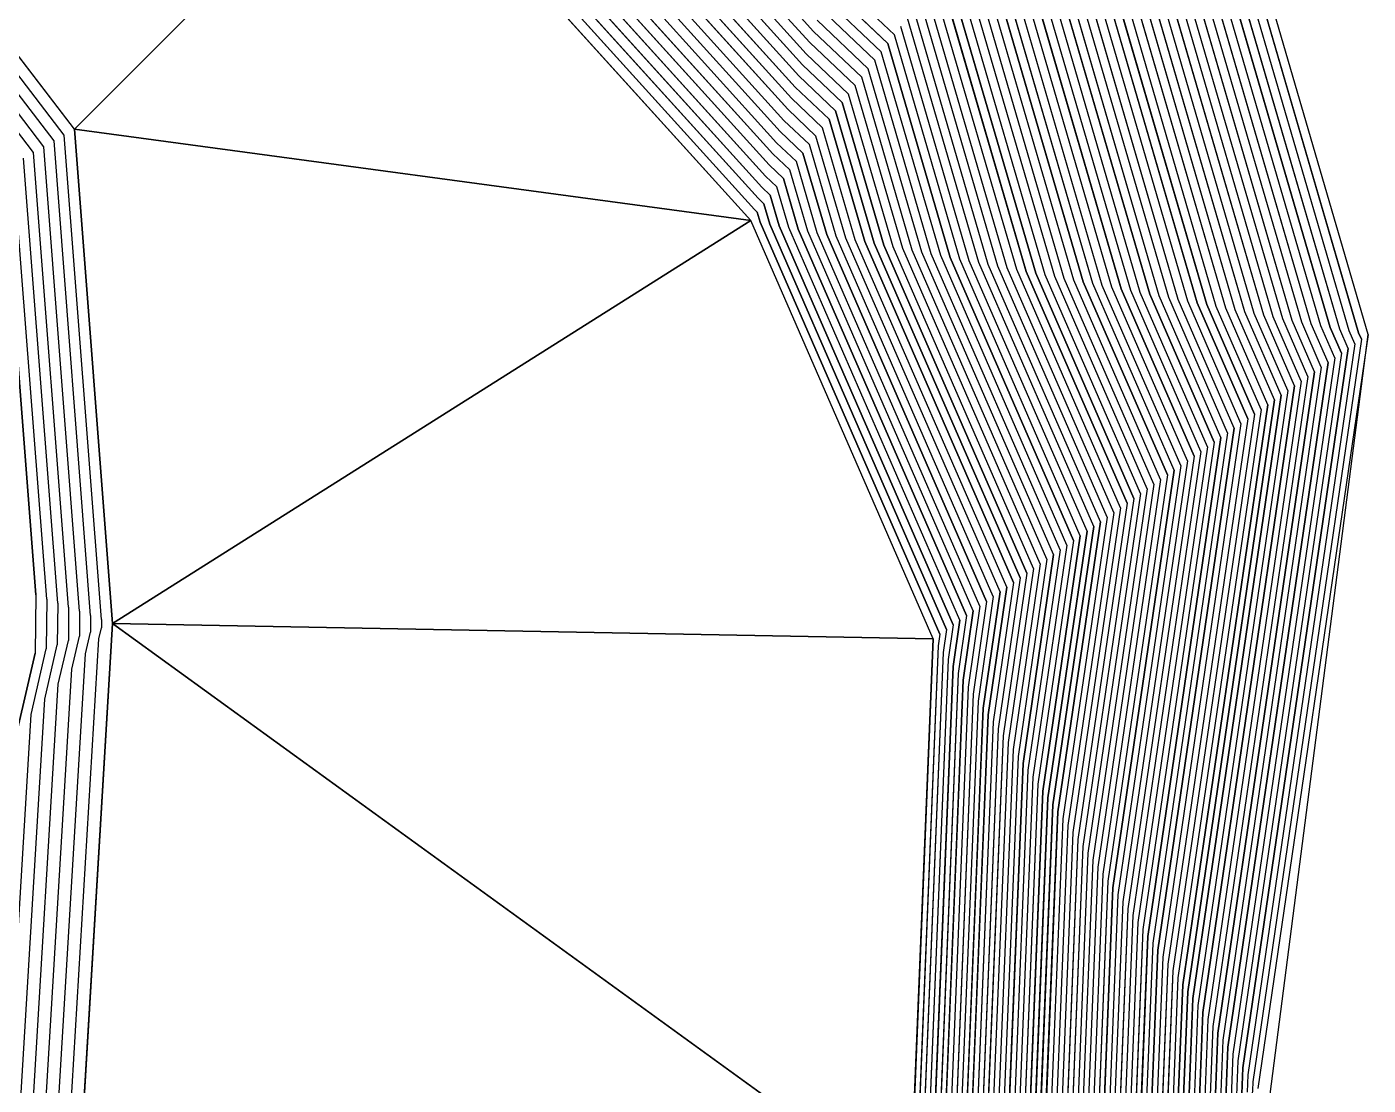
# Model space of a CAD drawing. Extents: x 7084 to 11035, y 13750 to 16729.
# Drawn here: x 10154 to 11035, y 15033 to 15729 of the extents above; entities that cross this region are included whole.
import ezdxf

# ---------------------------------------------------------------- set-up
doc = ezdxf.new("R2010")
doc.units = 0
doc.layers.add('Level 1', color=7, linetype='Continuous')

msp = doc.modelspace()

# ---------------------------------------------------------------- linework, layer by layer
at = {"layer": 'Level 1'}
for p, q in [((10184.94, 15661.53), (9890.33, 16046.32)), ((10178.24, 15657.72), (9889.53, 16034.81)), ((10171.54, 15653.91), (9888.72, 16023.31)), ((10164.84, 15650.1), (9887.91, 16011.8)), ((10158.14, 15646.28), (9887.11, 16000.29)), ((11028.86, 15527.85), (10903.94, 15956.31)), ((11035.11, 15526.7), (10908.23, 15961.86)), ((11022.62, 15529), (10899.65, 15950.77)), ((11010.14, 15531.31), (10891.07, 15939.68)), ((11016.38, 15530.16), (10895.36, 15945.23)), ((10997.65, 15533.61), (10882.49, 15928.6)), ((11003.89, 15532.46), (10886.78, 15934.14)), ((10670.68, 15725.82), (10493.68, 15921.41)), ((10991.41, 15534.76), (10878.2, 15923.05)), ((10663.38, 15703.89), (10475.33, 15911.7)), ((10665.81, 15711.2), (10481.45, 15914.94)), ((10668.25, 15718.51), (10487.57, 15918.17)), ((10978.92, 15537.07), (10869.62, 15911.97)), ((10985.17, 15535.91), (10873.91, 15917.51)), ((10656.09, 15681.96), (10456.97, 15902)), ((10658.52, 15689.27), (10463.09, 15905.23)), ((10660.95, 15696.58), (10469.21, 15908.47)), ((10972.68, 15538.22), (10865.33, 15906.43)), ((10651.22, 15667.35), (10444.73, 15895.53)), ((10653.66, 15674.65), (10450.85, 15898.76)), ((10960.2, 15540.52), (10856.75, 15895.34)), ((10966.44, 15539.37), (10861.04, 15900.88)), ((10643.93, 15645.42), (10426.37, 15885.82)), ((10646.36, 15652.73), (10432.49, 15889.06)), ((10648.79, 15660.04), (10438.61, 15892.29)), ((10947.71, 15542.82), (10848.16, 15884.25)), ((10953.95, 15541.67), (10852.45, 15889.8)), ((10636.63, 15623.49), (10408.02, 15876.12)), ((10639.06, 15630.8), (10414.14, 15879.35)), ((10641.5, 15638.11), (10420.26, 15882.59)), ((10941.47, 15543.98), (10843.87, 15878.71)), ((10389.66, 15866.41), (10184.94, 15661.53)), ((10629.34, 15601.56), (10389.66, 15866.41)), ((10631.77, 15608.87), (10395.78, 15869.65)), ((10634.2, 15616.18), (10401.9, 15872.88)), ((10928.98, 15546.28), (10835.29, 15867.62)), ((10935.23, 15545.13), (10839.58, 15873.17)), ((10922.74, 15547.43), (10831, 15862.08)), ((10910.26, 15549.73), (10822.42, 15851)), ((10916.5, 15548.58), (10826.71, 15856.54)), ((10897.77, 15552.04), (10813.84, 15839.91)), ((10904.01, 15550.89), (10818.13, 15845.45)), ((10891.53, 15553.19), (10809.55, 15834.37)), ((10879.04, 15555.49), (10800.97, 15823.28)), ((10885.28, 15554.34), (10805.26, 15828.82)), ((10872.8, 15556.64), (10796.68, 15817.74)), ((10860.31, 15558.95), (10788.09, 15806.65)), ((10866.56, 15557.8), (10792.38, 15812.19)), ((10854.07, 15560.1), (10783.8, 15801.11)), ((10841.59, 15562.4), (10775.22, 15790.02)), ((10847.83, 15561.25), (10779.51, 15795.56)), ((10829.1, 15564.71), (10766.64, 15778.94)), ((10835.34, 15563.55), (10770.93, 15784.48)), ((10822.86, 15565.86), (10762.35, 15773.39)), ((10682.84, 15762.37), (10723.73, 15723.51)), ((10810.37, 15568.16), (10753.77, 15762.31)), ((10816.62, 15567.01), (10758.06, 15767.85)), ((10680.4, 15755.06), (10719.44, 15717.96)), ((10804.13, 15569.31), (10749.48, 15756.76)), ((10677.97, 15747.75), (10715.15, 15712.42)), ((10791.65, 15571.62), (10740.9, 15745.68)), ((10797.89, 15570.46), (10745.19, 15751.22)), ((10675.54, 15740.44), (10710.86, 15706.88)), ((10779.16, 15573.92), (10732.31, 15734.59)), ((10785.4, 15572.77), (10736.61, 15740.13)), ((10670.68, 15725.82), (10702.28, 15695.79)), ((10673.11, 15733.13), (10706.57, 15701.33)), ((10772.92, 15575.07), (10728.02, 15729.05)), ((10668.25, 15718.51), (10697.99, 15690.25)), ((10760.43, 15577.37), (10719.44, 15717.96)), ((10766.68, 15576.22), (10723.73, 15723.51)), ((10665.81, 15711.2), (10693.7, 15684.7)), ((10754.19, 15578.52), (10715.15, 15712.42)), ((10663.38, 15703.89), (10689.41, 15679.16)), ((10741.7, 15580.83), (10706.57, 15701.33)), ((10747.95, 15579.68), (10710.86, 15706.88)), ((10660.95, 15696.58), (10685.12, 15673.62)), ((10729.22, 15583.13), (10697.99, 15690.25)), ((10735.46, 15581.98), (10702.28, 15695.79)), ((10656.09, 15681.96), (10676.54, 15662.53)), ((10658.52, 15689.27), (10680.83, 15668.07)), ((10722.98, 15584.28), (10693.7, 15684.7)), ((10653.66, 15674.65), (10672.24, 15656.99)), ((10710.49, 15586.59), (10685.12, 15673.62)), ((10716.73, 15585.43), (10689.41, 15679.16)), ((10651.22, 15667.35), (10667.95, 15651.45)), ((10704.25, 15587.74), (10680.83, 15668.07)), ((10202.7, 15339.39), (10178.24, 15657.72)), ((10209.9, 15336.7), (10184.94, 15661.53)), ((10184.94, 15661.53), (10629.34, 15601.56)), ((10629.34, 15601.56), (10184.94, 15661.53)), ((10648.79, 15660.04), (10663.66, 15645.9)), ((10691.76, 15590.04), (10672.24, 15656.99)), ((10698.01, 15588.89), (10676.54, 15662.53)), ((10181.11, 15347.45), (10158.14, 15646.28)), ((10188.31, 15344.76), (10164.84, 15650.1)), ((10195.51, 15342.07), (10171.54, 15653.91)), ((10646.36, 15652.73), (10659.37, 15640.36)), ((10679.28, 15592.34), (10663.66, 15645.9)), ((10685.52, 15591.19), (10667.95, 15651.45)), ((10166.72, 15352.82), (10144.75, 15638.66)), ((10173.92, 15350.13), (10151.45, 15642.47)), ((10641.5, 15638.11), (10650.79, 15629.27)), ((10643.93, 15645.42), (10655.08, 15634.82)), ((10673.04, 15593.5), (10659.37, 15640.36)), ((10159.52, 15355.51), (10138.05, 15634.85)), ((10639.06, 15630.8), (10646.5, 15623.73)), ((10660.55, 15595.8), (10650.79, 15629.27)), ((10666.79, 15594.65), (10655.08, 15634.82)), ((10636.63, 15623.49), (10642.21, 15618.19)), ((10654.31, 15596.95), (10646.5, 15623.73)), ((10634.2, 15616.18), (10637.92, 15612.64)), ((10641.82, 15599.25), (10637.92, 15612.64)), ((10648.07, 15598.1), (10642.21, 15618.19)), ((10631.77, 15608.87), (10633.63, 15607.1)), ((10635.58, 15600.41), (10633.63, 15607.1)), ((10629.34, 15601.56), (10209.9, 15336.7)), ((10209.9, 15336.7), (10629.34, 15601.56)), ((10749.18, 15326.71), (10629.34, 15601.56)), ((10753.58, 15329.78), (10635.58, 15600.41)), ((10757.97, 15332.86), (10641.82, 15599.25)), ((10762.37, 15335.94), (10648.07, 15598.1)), ((10766.77, 15339.01), (10654.31, 15596.95)), ((10771.17, 15342.09), (10660.55, 15595.8)), ((10775.57, 15345.17), (10666.79, 15594.65)), ((10779.97, 15348.24), (10673.04, 15593.5)), ((10784.37, 15351.32), (10679.28, 15592.34)), ((10788.77, 15354.4), (10685.52, 15591.19)), ((10793.17, 15357.47), (10691.76, 15590.04)), ((10797.57, 15360.55), (10698.01, 15588.89)), ((10801.96, 15363.63), (10704.25, 15587.74)), ((10806.36, 15366.71), (10710.49, 15586.59)), ((10810.76, 15369.78), (10716.73, 15585.43)), ((10815.16, 15372.86), (10722.98, 15584.28)), ((10819.56, 15375.94), (10729.22, 15583.13)), ((10823.96, 15379.01), (10735.46, 15581.98)), ((10828.36, 15382.09), (10741.7, 15580.83)), ((10832.76, 15385.17), (10747.95, 15579.68)), ((10837.16, 15388.24), (10754.19, 15578.52)), ((10841.55, 15391.32), (10760.43, 15577.37)), ((10845.95, 15394.4), (10766.68, 15576.22)), ((10850.35, 15397.47), (10772.92, 15575.07)), ((10854.75, 15400.55), (10779.16, 15573.92)), ((10859.15, 15403.63), (10785.4, 15572.77)), ((10863.55, 15406.7), (10791.65, 15571.62)), ((10867.95, 15409.78), (10797.89, 15570.46)), ((10872.35, 15412.86), (10804.13, 15569.31)), ((10876.75, 15415.93), (10810.37, 15568.16)), ((10881.14, 15419.01), (10816.62, 15567.01)), ((10885.54, 15422.09), (10822.86, 15565.86)), ((10889.94, 15425.17), (10829.1, 15564.71)), ((10894.34, 15428.24), (10835.34, 15563.55)), ((10898.74, 15431.32), (10841.59, 15562.4)), ((10903.14, 15434.4), (10847.83, 15561.25)), ((10907.54, 15437.47), (10854.07, 15560.1)), ((10911.94, 15440.55), (10860.31, 15558.95)), ((10916.34, 15443.63), (10866.56, 15557.8)), ((10920.74, 15446.7), (10872.8, 15556.64)), ((10925.13, 15449.78), (10879.04, 15555.49)), ((10929.53, 15452.86), (10885.28, 15554.34)), ((10933.93, 15455.93), (10891.53, 15553.19)), ((10938.33, 15459.01), (10897.77, 15552.04)), ((10942.73, 15462.09), (10904.01, 15550.89)), ((10947.13, 15465.16), (10910.26, 15549.73)), ((10951.53, 15468.24), (10916.5, 15548.58)), ((10955.93, 15471.32), (10922.74, 15547.43)), ((10960.33, 15474.39), (10928.98, 15546.28)), ((10964.72, 15477.47), (10935.23, 15545.13)), ((10969.12, 15480.55), (10941.47, 15543.98)), ((10973.52, 15483.63), (10947.71, 15542.82)), ((10977.92, 15486.7), (10953.95, 15541.67)), ((10982.32, 15489.78), (10960.2, 15540.52)), ((10986.72, 15492.86), (10966.44, 15539.37)), ((10991.12, 15495.93), (10972.68, 15538.22)), ((10995.52, 15499.01), (10978.92, 15537.07)), ((10999.92, 15502.09), (10985.17, 15535.91)), ((11004.31, 15505.16), (10991.41, 15534.76)), ((11008.71, 15508.24), (10997.65, 15533.61)), ((11013.11, 15511.32), (11003.89, 15532.46)), ((11017.51, 15514.39), (11010.14, 15531.31)), ((10847.82, 14076.18), (11035.11, 15526.7)), ((11030.71, 15523.62), (10959.32, 15035.65)), ((11035.11, 15526.7), (10962.61, 15031.11)), ((11021.91, 15517.47), (11016.38, 15530.16)), ((11026.31, 15520.55), (11022.62, 15529)), ((11030.71, 15523.62), (11028.86, 15527.85)), ((11017.51, 15514.39), (10949.47, 15049.3)), ((11021.91, 15517.47), (10952.76, 15044.75)), ((11026.31, 15520.55), (10956.04, 15040.2)), ((11004.31, 15505.16), (10939.62, 15062.94)), ((11008.71, 15508.24), (10942.91, 15058.39)), ((11013.11, 15511.32), (10946.19, 15053.85)), ((10995.52, 15499.01), (10933.06, 15072.04)), ((10999.92, 15502.09), (10936.34, 15067.49)), ((10982.32, 15489.78), (10923.21, 15085.68)), ((10986.72, 15492.86), (10926.49, 15081.13)), ((10991.12, 15495.93), (10929.77, 15076.58)), ((10969.12, 15480.55), (10913.35, 15099.32)), ((10973.52, 15483.63), (10916.64, 15094.77)), ((10977.92, 15486.7), (10919.92, 15090.23)), ((10955.93, 15471.32), (10903.5, 15112.97)), ((10960.33, 15474.39), (10906.79, 15108.42)), ((10964.72, 15477.47), (10910.07, 15103.87)), ((10942.73, 15462.09), (10893.65, 15126.61)), ((10947.13, 15465.16), (10896.94, 15122.06)), ((10951.53, 15468.24), (10900.22, 15117.51)), ((10929.53, 15452.86), (10883.8, 15140.25)), ((10933.93, 15455.93), (10887.09, 15135.7)), ((10938.33, 15459.01), (10890.37, 15131.16)), ((10916.34, 15443.63), (10873.95, 15153.89)), ((10920.74, 15446.7), (10877.24, 15149.35)), ((10925.13, 15449.78), (10880.52, 15144.8)), ((10903.14, 15434.4), (10864.1, 15167.54)), ((10907.54, 15437.47), (10867.38, 15162.99)), ((10911.94, 15440.55), (10870.67, 15158.44)), ((10894.34, 15428.24), (10857.53, 15176.63)), ((10898.74, 15431.32), (10860.82, 15172.09)), ((10881.14, 15419.01), (10847.68, 15190.28)), ((10885.54, 15422.09), (10850.97, 15185.73)), ((10889.94, 15425.17), (10854.25, 15181.18)), ((10867.95, 15409.78), (10837.83, 15203.92)), ((10872.35, 15412.86), (10841.12, 15199.37)), ((10876.75, 15415.93), (10844.4, 15194.82)), ((10854.75, 15400.55), (10827.98, 15217.56)), ((10859.15, 15403.63), (10831.27, 15213.01)), ((10863.55, 15406.7), (10834.55, 15208.47)), ((10841.55, 15391.32), (10818.13, 15231.21)), ((10845.95, 15394.4), (10821.42, 15226.66)), ((10850.35, 15397.47), (10824.7, 15222.11)), ((10828.36, 15382.09), (10808.28, 15244.85)), ((10832.76, 15385.17), (10811.56, 15240.3)), ((10837.16, 15388.24), (10814.85, 15235.75)), ((10815.16, 15372.86), (10798.43, 15258.49)), ((10819.56, 15375.94), (10801.71, 15253.94)), ((10823.96, 15379.01), (10805, 15249.4)), ((10806.36, 15366.71), (10791.86, 15267.59)), ((10810.76, 15369.78), (10795.15, 15263.04)), ((10159.52, 15355.51), (10159.2, 15317.23)), ((10793.17, 15357.47), (10782.01, 15281.23)), ((10797.57, 15360.55), (10785.3, 15276.68)), ((10801.96, 15363.63), (10788.58, 15272.13)), ((10166.72, 15352.82), (10166.44, 15320.01)), ((10173.92, 15350.13), (10173.69, 15322.79)), ((10181.11, 15347.45), (10180.93, 15325.57)), ((10779.97, 15348.24), (10772.16, 15294.87)), ((10784.37, 15351.32), (10775.45, 15290.33)), ((10788.77, 15354.4), (10778.73, 15285.78)), ((10188.31, 15344.76), (10188.17, 15328.36)), ((10195.51, 15342.07), (10195.42, 15331.14)), ((10202.7, 15339.39), (10202.66, 15333.92)), ((10766.77, 15339.01), (10762.31, 15308.52)), ((10771.17, 15342.09), (10765.59, 15303.97)), ((10775.57, 15345.17), (10768.88, 15299.42)), ((10154.98, 14417.2), (10209.9, 15336.7)), ((10209.9, 15336.7), (10154.98, 14417.2)), ((10192.11, 15316.8), (10195.42, 15331.14)), ((10201, 15326.75), (10202.66, 15333.92)), ((10734.2, 14956.91), (10209.9, 15336.7)), ((10209.9, 15336.7), (10749.18, 15326.71)), ((10753.58, 15329.78), (10752.46, 15322.16)), ((10757.97, 15332.86), (10755.74, 15317.61)), ((10762.37, 15335.94), (10759.03, 15313.06)), ((10147.18, 14425.64), (10201, 15326.75)), ((10156.52, 15277), (10166.44, 15320.01)), ((10165.41, 15286.95), (10173.69, 15322.79)), ((10174.31, 15296.9), (10180.93, 15325.57)), ((10183.21, 15306.85), (10188.17, 15328.36)), ((10749.18, 15326.71), (10734.2, 14956.91)), ((10752.46, 15322.16), (10737.71, 14958.05)), ((10139.38, 14434.08), (10192.11, 15316.8)), ((10147.62, 15267.05), (10159.2, 15317.23)), ((10755.74, 15317.61), (10741.22, 14959.19)), ((10759.03, 15313.06), (10744.74, 14960.33)), ((10131.58, 14442.52), (10183.21, 15306.85)), ((10762.31, 15308.52), (10748.25, 14961.47)), ((10765.59, 15303.97), (10751.77, 14962.61)), ((10123.78, 14450.96), (10174.31, 15296.9)), ((10768.88, 15299.42), (10755.28, 14963.76)), ((10772.16, 15294.87), (10758.8, 14964.9)), ((10115.98, 14459.4), (10165.41, 15286.95)), ((10775.45, 15290.33), (10762.31, 14966.04)), ((10778.73, 15285.78), (10765.82, 14967.18)), ((10108.18, 14467.84), (10156.52, 15277)), ((10782.01, 15281.23), (10769.34, 14968.32)), ((10785.3, 15276.68), (10772.85, 14969.46)), ((10788.58, 15272.13), (10776.37, 14970.61)), ((10791.86, 15267.59), (10779.88, 14971.75)), ((10795.15, 15263.04), (10783.39, 14972.89)), ((10798.43, 15258.49), (10786.91, 14974.03)), ((10801.71, 15253.94), (10790.42, 14975.17)), ((10805, 15249.4), (10793.94, 14976.31)), ((10808.28, 15244.85), (10797.45, 14977.45)), ((10811.56, 15240.3), (10800.96, 14978.6)), ((10814.85, 15235.75), (10804.48, 14979.74)), ((10818.13, 15231.21), (10807.99, 14980.88)), ((10821.42, 15226.66), (10811.51, 14982.02)), ((10824.7, 15222.11), (10815.02, 14983.16)), ((10827.98, 15217.56), (10818.53, 14984.3)), ((10831.27, 15213.01), (10822.05, 14985.45)), ((10834.55, 15208.47), (10825.56, 14986.59)), ((10837.83, 15203.92), (10829.08, 14987.73)), ((10841.12, 15199.37), (10832.59, 14988.87)), ((10844.4, 15194.82), (10836.1, 14990.01)), ((10847.68, 15190.28), (10839.62, 14991.15)), ((10850.97, 15185.73), (10843.13, 14992.29)), ((10854.25, 15181.18), (10846.65, 14993.44)), ((10857.53, 15176.63), (10850.16, 14994.58)), ((10860.82, 15172.09), (10853.67, 14995.72)), ((10864.1, 15167.54), (10857.19, 14996.86)), ((10867.38, 15162.99), (10860.7, 14998)), ((10870.67, 15158.44), (10864.22, 14999.14)), ((10873.95, 15153.89), (10867.73, 15000.29)), ((10877.24, 15149.35), (10871.24, 15001.43)), ((10880.52, 15144.8), (10874.76, 15002.57)), ((10883.8, 15140.25), (10878.27, 15003.71)), ((10887.09, 15135.7), (10881.79, 15004.85)), ((10890.37, 15131.16), (10885.3, 15005.99)), ((10893.65, 15126.61), (10888.81, 15007.13)), ((10896.94, 15122.06), (10892.33, 15008.28)), ((10900.22, 15117.51), (10895.84, 15009.42)), ((10903.5, 15112.97), (10899.36, 15010.56)), ((10906.79, 15108.42), (10902.87, 15011.7)), ((10910.07, 15103.87), (10906.38, 15012.84)), ((10913.35, 15099.32), (10909.9, 15013.98)), ((10916.64, 15094.77), (10913.41, 15015.13)), ((10919.92, 15090.23), (10916.93, 15016.27)), ((10923.21, 15085.68), (10920.44, 15017.41)), ((10926.49, 15081.13), (10923.95, 15018.55)), ((10929.77, 15076.58), (10927.47, 15019.69)), ((10933.06, 15072.04), (10930.98, 15020.83)), ((10936.34, 15067.49), (10934.5, 15021.97)), ((10939.62, 15062.94), (10938.01, 15023.12)), ((10942.91, 15058.39), (10941.52, 15024.26)), ((10946.19, 15053.85), (10945.04, 15025.4)), ((10949.47, 15049.3), (10948.55, 15026.54)), ((10952.76, 15044.75), (10952.07, 15027.68)), ((10956.04, 15040.2), (10955.58, 15028.82)), ((10959.32, 15035.65), (10959.09, 15029.97))]:
    msp.add_line(p, q, dxfattribs=at)
for points in [[(8386.37, 16409.44), (8548.09, 16373.18), (8857.29, 16383.94), (8957.68, 16311.41), (9124.38, 16308.72), (9277.74, 16275.25), (9433.69, 16253.72), (9556.38, 16273.25), (9659.55, 16250.93), (9866.58, 16199.81), (10008.79, 16197.02), (10277.66, 16100.15), (10344.58, 16141.99), (10450.54, 16133.62), (10573.23, 15963.46), (10702.29, 15820.85), (10758.06, 15767.85), (10816.62, 15567.01), (10881.14, 15419.01), (10847.68, 15190.28), (10839.62, 14991.15), (10786.64, 14550.42), (10705.98, 14168.32)], [(8386.37, 16409.44), (8548.09, 16373.18), (8857.29, 16383.94), (8957.68, 16311.41), (9124.38, 16308.72), (9277.74, 16275.25), (9433.69, 16253.72), (9556.38, 16273.25), (9659.55, 16250.93), (9866.58, 16199.81), (10008.79, 16197.02), (10277.66, 16100.15), (10344.58, 16141.99), (10450.54, 16133.62), (10573.23, 15963.46), (10702.29, 15820.85), (10758.06, 15767.85), (10816.62, 15567.01), (10881.14, 15419.01), (10847.68, 15190.28), (10839.62, 14991.15), (10786.64, 14550.42), (10705.98, 14168.32)], [(8354, 16263.53), (8418.69, 16249.02), (8886.91, 16265.32), (8927.06, 16236.31), (9179.49, 16232.24), (9240.84, 16218.85), (9476.98, 16186.25), (9526.06, 16194.06), (9567.33, 16185.13), (9880.83, 16107.71), (9937.71, 16106.6), (10344.86, 15959.91), (10371.63, 15976.64), (10414.01, 15973.3), (10463.09, 15905.23), (10658.52, 15689.27), (10680.83, 15668.07), (10704.25, 15587.74), (10801.96, 15363.63), (10788.58, 15272.13), (10776.37, 14970.61), (10755.17, 14794.31), (10633.03, 14215.7), (10607.38, 14181.11)], [(8354, 16263.53), (8418.69, 16249.02), (8886.91, 16265.32), (8927.06, 16236.31), (9179.49, 16232.24), (9240.84, 16218.85), (9476.98, 16186.25), (9526.06, 16194.06), (9567.33, 16185.13), (9880.83, 16107.71), (9937.71, 16106.6), (10344.86, 15959.91), (10371.63, 15976.64), (10414.01, 15973.3), (10463.09, 15905.23), (10658.52, 15689.27), (10680.83, 15668.07), (10704.25, 15587.74), (10801.96, 15363.63), (10788.58, 15272.13), (10776.37, 14970.61), (10755.17, 14794.31), (10633.03, 14215.7), (10607.38, 14181.11)], [(10698.01, 15588.89), (10676.54, 15662.53), (10656.09, 15681.96), (10456.97, 15902), (10411.98, 15964.39), (10373.13, 15967.46), (10348.59, 15952.12), (9933.77, 16101.57), (9881.62, 16102.6), (9562.21, 16181.48), (9524.38, 16189.66), (9479.39, 16182.5), (9238.79, 16215.71), (9182.56, 16227.99), (8925.36, 16232.14), (8888.56, 16258.73), (8411.5, 16242.12), (8352.2, 16255.42)], [(10698.01, 15588.89), (10676.54, 15662.53), (10656.09, 15681.96), (10456.97, 15902), (10411.98, 15964.39), (10373.13, 15967.46), (10348.59, 15952.12), (9933.77, 16101.57), (9881.62, 16102.6), (9562.21, 16181.48), (9524.38, 16189.66), (9479.39, 16182.5), (9238.79, 16215.71), (9182.56, 16227.99), (8925.36, 16232.14), (8888.56, 16258.73), (8411.5, 16242.12), (8352.2, 16255.42)], [(10389.66, 15866.41), (10184.94, 15661.53), (10389.66, 15866.41), (10629.34, 15601.56), (10184.94, 15661.53), (10209.9, 15336.7), (10734.2, 14956.91), (10584.4, 14247.29), (10734.2, 14956.91), (10154.98, 14417.2), (10209.9, 15336.7), (10734.2, 14956.91), (10749.18, 15326.71), (10209.9, 15336.7), (10184.94, 15661.53), (9890.33, 16046.32)], [(10389.66, 15866.41), (10184.94, 15661.53), (10389.66, 15866.41), (10629.34, 15601.56), (10184.94, 15661.53), (10209.9, 15336.7), (10734.2, 14956.91), (10584.4, 14247.29), (10734.2, 14956.91), (10154.98, 14417.2), (10209.9, 15336.7), (10734.2, 14956.91), (10749.18, 15326.71), (10209.9, 15336.7), (10184.94, 15661.53), (9890.33, 16046.32)], [(9884.69, 15965.78), (10138.05, 15634.85), (10159.52, 15355.51), (10159.2, 15317.23), (10147.62, 15267.05), (10100.38, 14476.27), (10090.09, 14459.87), (9617.72, 14287.96), (9587.17, 14277.67), (9546.31, 14278.31), (9383.13, 14110.7), (8799.12, 14205.25), (8760.47, 14488.9), (8727.98, 14494.37), (8703.53, 14495.01), (8683.59, 14495.01), (8671.69, 14498.87), (8173.56, 14696.56)], [(9884.69, 15965.78), (10138.05, 15634.85), (10159.52, 15355.51), (10159.2, 15317.23), (10147.62, 15267.05), (10100.38, 14476.27), (10090.09, 14459.87), (9617.72, 14287.96), (9587.17, 14277.67), (9546.31, 14278.31), (9383.13, 14110.7), (8799.12, 14205.25), (8760.47, 14488.9), (8727.98, 14494.37), (8703.53, 14495.01), (8683.59, 14495.01), (8671.69, 14498.87), (8173.56, 14696.56)], [(10903.94, 15956.31), (11028.86, 15527.85), (11030.71, 15523.62), (10959.32, 15035.65), (10959.09, 15029.97), (10846.07, 14089.73), (10843.76, 14078.81), (10706.95, 13894.34), (10703.26, 13889.65), (10447.47, 13752.78), (9959.67, 13806.34), (9956.76, 13813.64), (9948.31, 13810.57), (9531.9, 13804.61)], [(10903.94, 15956.31), (11028.86, 15527.85), (11030.71, 15523.62), (10959.32, 15035.65), (10959.09, 15029.97), (10846.07, 14089.73), (10843.76, 14078.81), (10706.95, 13894.34), (10703.26, 13889.65), (10447.47, 13752.78), (9959.67, 13806.34), (9956.76, 13813.64), (9948.31, 13810.57), (9531.9, 13804.61)], [(10891.07, 15939.68), (11010.14, 15531.31), (11017.51, 15514.39), (10949.47, 15049.3), (10948.55, 15026.54), (10840.83, 14130.38), (10831.61, 14086.71), (10701.2, 13910.88), (10686.45, 13892.12), (10442.65, 13761.67), (9977.72, 13812.72), (9966.05, 13841.93), (9932.25, 13829.63), (9535.36, 13823.96), (9523.68, 13811.97), (8962.37, 13868.69), (8920.58, 13875.45), (8155.15, 13994.56)], [(10891.07, 15939.68), (11010.14, 15531.31), (11017.51, 15514.39), (10949.47, 15049.3), (10948.55, 15026.54), (10840.83, 14130.38), (10831.61, 14086.71), (10701.2, 13910.88), (10686.45, 13892.12), (10442.65, 13761.67), (9977.72, 13812.72), (9966.05, 13841.93), (9932.25, 13829.63), (9535.36, 13823.96), (9523.68, 13811.97), (8962.37, 13868.69), (8920.58, 13875.45), (8155.15, 13994.56)], [(9937.6, 13823.28), (9962.95, 13832.5), (9971.71, 13810.59), (10444.25, 13758.71), (10692.05, 13891.3), (10703.12, 13905.37), (10835.66, 14084.08), (10842.57, 14116.83), (10952.07, 15027.68), (10952.76, 15044.75), (11021.91, 15517.47), (11016.38, 15530.16), (10895.36, 15945.23)], [(9937.6, 13823.28), (9962.95, 13832.5), (9971.71, 13810.59), (10444.25, 13758.71), (10692.05, 13891.3), (10703.12, 13905.37), (10835.66, 14084.08), (10842.57, 14116.83), (10952.07, 15027.68), (10952.76, 15044.75), (11021.91, 15517.47), (11016.38, 15530.16), (10895.36, 15945.23)], [(8174.23, 13999.08), (8914.56, 13883.87), (8977.24, 13873.73), (9520.15, 13818.87), (9537.67, 13836.86), (9921.54, 13842.34), (9972.24, 13860.79), (9989.76, 13816.97), (10439.44, 13767.6), (10675.25, 13893.77), (10697.37, 13921.91), (10823.5, 14091.98), (10837.33, 14157.48), (10941.52, 15024.26), (10942.91, 15058.39), (11008.71, 15508.24), (10997.65, 15533.61), (10882.49, 15928.6)], [(8174.23, 13999.08), (8914.56, 13883.87), (8977.24, 13873.73), (9520.15, 13818.87), (9537.67, 13836.86), (9921.54, 13842.34), (9972.24, 13860.79), (9989.76, 13816.97), (10439.44, 13767.6), (10675.25, 13893.77), (10697.37, 13921.91), (10823.5, 14091.98), (10837.33, 14157.48), (10941.52, 15024.26), (10942.91, 15058.39), (11008.71, 15508.24), (10997.65, 15533.61), (10882.49, 15928.6)], [(8193.3, 14003.6), (8908.53, 13892.3), (8992.11, 13878.77), (9516.62, 13825.77), (9539.97, 13849.75), (9910.83, 13855.05), (9978.44, 13879.65), (10001.79, 13821.22), (10436.23, 13773.53), (10664.04, 13895.42), (10693.54, 13932.94), (10815.4, 14097.24), (10833.83, 14184.58), (10934.5, 15021.97), (10936.34, 15067.49), (10999.92, 15502.09), (10985.17, 15535.91), (10873.91, 15917.51)], [(8193.3, 14003.6), (8908.53, 13892.3), (8992.11, 13878.77), (9516.62, 13825.77), (9539.97, 13849.75), (9910.83, 13855.05), (9978.44, 13879.65), (10001.79, 13821.22), (10436.23, 13773.53), (10664.04, 13895.42), (10693.54, 13932.94), (10815.4, 14097.24), (10833.83, 14184.58), (10934.5, 15021.97), (10936.34, 15067.49), (10999.92, 15502.09), (10985.17, 15535.91), (10873.91, 15917.51)], [(10475.33, 15911.7), (10663.38, 15703.89), (10689.41, 15679.16), (10716.73, 15585.43), (10810.76, 15369.78), (10795.15, 15263.04), (10783.39, 14972.89), (10758.67, 14767.21), (10641.13, 14210.44), (10611.21, 14170.08), (10423.15, 13930.9), (10367.2, 13900.96), (10260.49, 13912.68)], [(10475.33, 15911.7), (10663.38, 15703.89), (10689.41, 15679.16), (10716.73, 15585.43), (10810.76, 15369.78), (10795.15, 15263.04), (10783.39, 14972.89), (10758.67, 14767.21), (10641.13, 14210.44), (10611.21, 14170.08), (10423.15, 13930.9), (10367.2, 13900.96), (10260.49, 13912.68)], [(10469.21, 15908.47), (10660.95, 15696.58), (10685.12, 15673.62), (10710.49, 15586.59), (10806.36, 15366.71), (10791.86, 15267.59), (10779.88, 14971.75), (10756.92, 14780.76), (10637.08, 14213.07), (10609.29, 14175.6), (10417.55, 13931.73), (10365.59, 13903.93), (10266.51, 13914.81), (10114.71, 14294.6), (9675.3, 14134.69), (9590.72, 14133.48), (9438.92, 13977.56), (9319.3, 13989.65), (8776.03, 14077.6), (8612.91, 14102.99)], [(10469.21, 15908.47), (10660.95, 15696.58), (10685.12, 15673.62), (10710.49, 15586.59), (10806.36, 15366.71), (10791.86, 15267.59), (10779.88, 14971.75), (10756.92, 14780.76), (10637.08, 14213.07), (10609.29, 14175.6), (10417.55, 13931.73), (10365.59, 13903.93), (10266.51, 13914.81), (10114.71, 14294.6), (9675.3, 14134.69), (9590.72, 14133.48), (9438.92, 13977.56), (9319.3, 13989.65), (8776.03, 14077.6), (8612.91, 14102.99)], [(8113.38, 14583.35), (8603.49, 14388.84), (8641.52, 14109.76), (8767, 14090.24), (9341.61, 13997.21), (9433.63, 13987.91), (9594.18, 14152.82), (9659.24, 14153.75), (10124, 14322.89), (10284.56, 13921.19), (10360.77, 13912.82), (10400.74, 13934.2), (10603.55, 14192.14), (10624.92, 14220.97), (10751.68, 14821.41), (10769.34, 14968.32), (10782.01, 15281.23), (10793.17, 15357.47), (10691.76, 15590.04), (10672.24, 15656.99), (10653.66, 15674.65), (10450.85, 15898.76)], [(8113.38, 14583.35), (8603.49, 14388.84), (8641.52, 14109.76), (8767, 14090.24), (9341.61, 13997.21), (9433.63, 13987.91), (9594.18, 14152.82), (9659.24, 14153.75), (10124, 14322.89), (10284.56, 13921.19), (10360.77, 13912.82), (10400.74, 13934.2), (10603.55, 14192.14), (10624.92, 14220.97), (10751.68, 14821.41), (10769.34, 14968.32), (10782.01, 15281.23), (10793.17, 15357.47), (10691.76, 15590.04), (10672.24, 15656.99), (10653.66, 15674.65), (10450.85, 15898.76)], [(8221.91, 14010.37), (8899.5, 13904.93), (9014.42, 13886.33), (9511.32, 13836.12), (9543.43, 13869.1), (9894.78, 13874.12), (9987.73, 13907.95), (10019.84, 13827.61), (10431.41, 13782.42), (10647.24, 13897.9), (10687.8, 13949.49), (10803.24, 14105.14), (10828.59, 14225.23), (10923.95, 15018.55), (10926.49, 15081.13), (10986.72, 15492.86), (10966.44, 15539.37), (10861.04, 15900.88)], [(8221.91, 14010.37), (8899.5, 13904.93), (9014.42, 13886.33), (9511.32, 13836.12), (9543.43, 13869.1), (9894.78, 13874.12), (9987.73, 13907.95), (10019.84, 13827.61), (10431.41, 13782.42), (10647.24, 13897.9), (10687.8, 13949.49), (10803.24, 14105.14), (10828.59, 14225.23), (10923.95, 15018.55), (10926.49, 15081.13), (10986.72, 15492.86), (10966.44, 15539.37), (10861.04, 15900.88)], [(8113.12, 14626.83), (8638.87, 14418.18), (8679.66, 14118.8), (8754.95, 14107.08), (9371.35, 14007.29), (9426.56, 14001.71), (9598.79, 14178.62), (9637.83, 14179.18), (10136.39, 14360.62), (10308.62, 13929.69), (10354.35, 13924.67), (10378.33, 13937.51), (10595.89, 14214.2), (10608.71, 14231.5), (10744.68, 14875.61), (10755.28, 14963.76), (10768.88, 15299.42), (10775.57, 15345.17), (10666.79, 15594.65), (10655.08, 15634.82), (10643.93, 15645.42), (10426.37, 15885.82)], [(8113.12, 14626.83), (8638.87, 14418.18), (8679.66, 14118.8), (8754.95, 14107.08), (9371.35, 14007.29), (9426.56, 14001.71), (9598.79, 14178.62), (9637.83, 14179.18), (10136.39, 14360.62), (10308.62, 13929.69), (10354.35, 13924.67), (10378.33, 13937.51), (10595.89, 14214.2), (10608.71, 14231.5), (10744.68, 14875.61), (10755.28, 14963.76), (10768.88, 15299.42), (10775.57, 15345.17), (10666.79, 15594.65), (10655.08, 15634.82), (10643.93, 15645.42), (10426.37, 15885.82)], [(8240.98, 14014.89), (8893.48, 13913.35), (9029.29, 13891.37), (9507.79, 13843.02), (9545.74, 13881.99), (9884.07, 13886.83), (9993.92, 13926.81), (10031.87, 13831.86), (10428.2, 13788.34), (10636.03, 13899.55), (10683.97, 13960.52), (10795.13, 14110.4), (10825.09, 14252.33), (10916.93, 15016.27), (10919.92, 15090.23), (10977.92, 15486.7), (10953.95, 15541.67), (10852.45, 15889.8)], [(8240.98, 14014.89), (8893.48, 13913.35), (9029.29, 13891.37), (9507.79, 13843.02), (9545.74, 13881.99), (9884.07, 13886.83), (9993.92, 13926.81), (10031.87, 13831.86), (10428.2, 13788.34), (10636.03, 13899.55), (10683.97, 13960.52), (10795.13, 14110.4), (10825.09, 14252.33), (10916.93, 15016.27), (10919.92, 15090.23), (10977.92, 15486.7), (10953.95, 15541.67), (10852.45, 15889.8)], [(8250.52, 14017.15), (8890.47, 13917.57), (9036.73, 13893.89), (9506.02, 13846.47), (9546.89, 13888.44), (9878.72, 13893.18), (9997.02, 13936.24), (10037.89, 13833.99), (10426.6, 13791.31), (10630.43, 13900.38), (10682.05, 13966.03), (10791.08, 14113.04), (10823.35, 14265.88), (10913.41, 15015.13), (10916.64, 15094.77), (10973.52, 15483.63), (10947.71, 15542.82), (10848.16, 15884.25)], [(8250.52, 14017.15), (8890.47, 13917.57), (9036.73, 13893.89), (9506.02, 13846.47), (9546.89, 13888.44), (9878.72, 13893.18), (9997.02, 13936.24), (10037.89, 13833.99), (10426.6, 13791.31), (10630.43, 13900.38), (10682.05, 13966.03), (10791.08, 14113.04), (10823.35, 14265.88), (10913.41, 15015.13), (10916.64, 15094.77), (10973.52, 15483.63), (10947.71, 15542.82), (10848.16, 15884.25)], [(10438.61, 15892.29), (10648.79, 15660.04), (10663.66, 15645.9), (10679.28, 15592.34), (10784.37, 15351.32), (10775.45, 15290.33), (10762.31, 14966.04), (10748.18, 14848.51), (10616.82, 14226.23), (10599.72, 14203.17), (10389.54, 13935.86), (10357.56, 13918.75), (10296.59, 13925.44), (10130.2, 14341.75), (9648.54, 14166.46), (9596.49, 14165.72), (9430.09, 13994.81), (9356.48, 14002.25), (8760.97, 14098.66), (8660.59, 14114.28)], [(10438.61, 15892.29), (10648.79, 15660.04), (10663.66, 15645.9), (10679.28, 15592.34), (10784.37, 15351.32), (10775.45, 15290.33), (10762.31, 14966.04), (10748.18, 14848.51), (10616.82, 14226.23), (10599.72, 14203.17), (10389.54, 13935.86), (10357.56, 13918.75), (10296.59, 13925.44), (10130.2, 14341.75), (9648.54, 14166.46), (9596.49, 14165.72), (9430.09, 13994.81), (9356.48, 14002.25), (8760.97, 14098.66), (8660.59, 14114.28)], [(8112.98, 14648.57), (8656.56, 14432.84), (8698.74, 14123.32), (8748.93, 14115.51), (9386.22, 14012.33), (9423.03, 14008.61), (9601.1, 14191.51), (9627.13, 14191.89), (10142.59, 14379.48), (10320.66, 13933.95), (10351.14, 13930.6), (10367.13, 13939.16), (10592.06, 14225.23), (10600.61, 14236.76), (10741.19, 14902.71), (10748.25, 14961.47), (10762.31, 15308.52), (10766.77, 15339.01), (10654.31, 15596.95), (10646.5, 15623.73), (10639.06, 15630.8), (10414.14, 15879.35)], [(8112.98, 14648.57), (8656.56, 14432.84), (8698.74, 14123.32), (8748.93, 14115.51), (9386.22, 14012.33), (9423.03, 14008.61), (9601.1, 14191.51), (9627.13, 14191.89), (10142.59, 14379.48), (10320.66, 13933.95), (10351.14, 13930.6), (10367.13, 13939.16), (10592.06, 14225.23), (10600.61, 14236.76), (10741.19, 14902.71), (10748.25, 14961.47), (10762.31, 15308.52), (10766.77, 15339.01), (10654.31, 15596.95), (10646.5, 15623.73), (10639.06, 15630.8), (10414.14, 15879.35)], [(10420.26, 15882.59), (10641.5, 15638.11), (10650.79, 15629.27), (10660.55, 15595.8), (10771.17, 15342.09), (10765.59, 15303.97), (10751.77, 14962.61), (10742.94, 14889.16), (10604.66, 14234.13), (10593.97, 14219.72), (10372.73, 13938.33), (10352.75, 13927.64), (10314.64, 13931.82), (10139.49, 14370.05), (9632.48, 14185.53), (9599.95, 14185.07), (9424.8, 14005.16), (9378.79, 14009.81), (8751.94, 14111.3), (8689.2, 14121.06), (8647.72, 14425.51), (8113.05, 14637.7)], [(10420.26, 15882.59), (10641.5, 15638.11), (10650.79, 15629.27), (10660.55, 15595.8), (10771.17, 15342.09), (10765.59, 15303.97), (10751.77, 14962.61), (10742.94, 14889.16), (10604.66, 14234.13), (10593.97, 14219.72), (10372.73, 13938.33), (10352.75, 13927.64), (10314.64, 13931.82), (10139.49, 14370.05), (9632.48, 14185.53), (9599.95, 14185.07), (9424.8, 14005.16), (9378.79, 14009.81), (8751.94, 14111.3), (8689.2, 14121.06), (8647.72, 14425.51), (8113.05, 14637.7)], [(8260.06, 14019.41), (8887.45, 13921.78), (9044.17, 13896.41), (9504.26, 13849.92), (9548.05, 13894.89), (9873.36, 13899.54), (10000.12, 13945.67), (10043.9, 13836.11), (10424.99, 13794.27), (10624.83, 13901.2), (10680.14, 13971.55), (10787.03, 14115.67), (10821.6, 14279.43), (10909.9, 15013.98), (10913.35, 15099.32), (10969.12, 15480.55), (10941.47, 15543.98), (10843.87, 15878.71)], [(8260.06, 14019.41), (8887.45, 13921.78), (9044.17, 13896.41), (9504.26, 13849.92), (9548.05, 13894.89), (9873.36, 13899.54), (10000.12, 13945.67), (10043.9, 13836.11), (10424.99, 13794.27), (10624.83, 13901.2), (10680.14, 13971.55), (10787.03, 14115.67), (10821.6, 14279.43), (10909.9, 15013.98), (10913.35, 15099.32), (10969.12, 15480.55), (10941.47, 15543.98), (10843.87, 15878.71)], [(10408.02, 15876.12), (10636.63, 15623.49), (10642.21, 15618.19), (10648.07, 15598.1), (10762.37, 15335.94), (10759.03, 15313.06), (10744.74, 14960.33), (10739.44, 14916.26), (10596.56, 14239.39), (10590.14, 14230.75), (10361.53, 13939.98), (10349.54, 13933.56), (10326.67, 13936.08), (10145.68, 14388.91), (9621.77, 14198.24), (9602.25, 14197.96), (9421.27, 14012.06), (9393.66, 14014.85), (8745.92, 14119.72)], [(10408.02, 15876.12), (10636.63, 15623.49), (10642.21, 15618.19), (10648.07, 15598.1), (10762.37, 15335.94), (10759.03, 15313.06), (10744.74, 14960.33), (10739.44, 14916.26), (10596.56, 14239.39), (10590.14, 14230.75), (10361.53, 13939.98), (10349.54, 13933.56), (10326.67, 13936.08), (10145.68, 14388.91), (9621.77, 14198.24), (9602.25, 14197.96), (9421.27, 14012.06), (9393.66, 14014.85), (8745.92, 14119.72)], [(10395.78, 15869.65), (10631.77, 15608.87), (10633.63, 15607.1), (10635.58, 15600.41), (10753.58, 15329.78), (10752.46, 15322.16), (10737.71, 14958.05), (10735.94, 14943.36), (10588.45, 14244.66), (10586.31, 14241.78), (10350.32, 13941.63), (10346.33, 13939.49), (10338.7, 13940.33), (10151.88, 14407.77), (9611.07, 14210.95), (9604.56, 14210.86), (9417.73, 14018.96), (9408.53, 14019.89), (8739.89, 14128.14), (8727.34, 14130.09), (8683.1, 14454.84), (8112.79, 14681.18)], [(10395.78, 15869.65), (10631.77, 15608.87), (10633.63, 15607.1), (10635.58, 15600.41), (10753.58, 15329.78), (10752.46, 15322.16), (10737.71, 14958.05), (10735.94, 14943.36), (10588.45, 14244.66), (10586.31, 14241.78), (10350.32, 13941.63), (10346.33, 13939.49), (10338.7, 13940.33), (10151.88, 14407.77), (9611.07, 14210.95), (9604.56, 14210.86), (9417.73, 14018.96), (9408.53, 14019.89), (8739.89, 14128.14), (8727.34, 14130.09), (8683.1, 14454.84), (8112.79, 14681.18)], [(10401.9, 15872.88), (10634.2, 15616.18), (10637.92, 15612.64), (10641.82, 15599.25), (10757.97, 15332.86), (10755.74, 15317.61), (10741.22, 14959.19), (10737.69, 14929.81), (10592.5, 14242.03), (10588.23, 14236.26), (10355.92, 13940.81), (10347.93, 13936.53), (10332.69, 13938.2), (10148.78, 14398.34), (9616.42, 14204.6), (9603.41, 14204.41), (9419.5, 14015.51), (9401.1, 14017.37), (8742.9, 14123.93), (8717.81, 14127.84), (8674.25, 14447.51), (8112.85, 14670.31)], [(10401.9, 15872.88), (10634.2, 15616.18), (10637.92, 15612.64), (10641.82, 15599.25), (10757.97, 15332.86), (10755.74, 15317.61), (10741.22, 14959.19), (10737.69, 14929.81), (10592.5, 14242.03), (10588.23, 14236.26), (10355.92, 13940.81), (10347.93, 13936.53), (10332.69, 13938.2), (10148.78, 14398.34), (9616.42, 14204.6), (9603.41, 14204.41), (9419.5, 14015.51), (9401.1, 14017.37), (8742.9, 14123.93), (8717.81, 14127.84), (8674.25, 14447.51), (8112.85, 14670.31)], [(10835.29, 15867.62), (10928.98, 15546.28), (10960.33, 15474.39), (10906.79, 15108.42), (10902.87, 15011.7), (10818.1, 14306.53), (10778.92, 14120.93), (10676.31, 13982.58), (10613.62, 13902.85), (10421.78, 13800.2), (10055.94, 13840.37), (10006.31, 13964.53), (9862.66, 13912.25), (9550.35, 13907.79), (9500.73, 13856.82), (9059.04, 13901.45), (8881.43, 13930.2), (8279.13, 14023.93)], [(10835.29, 15867.62), (10928.98, 15546.28), (10960.33, 15474.39), (10906.79, 15108.42), (10902.87, 15011.7), (10818.1, 14306.53), (10778.92, 14120.93), (10676.31, 13982.58), (10613.62, 13902.85), (10421.78, 13800.2), (10055.94, 13840.37), (10006.31, 13964.53), (9862.66, 13912.25), (9550.35, 13907.79), (9500.73, 13856.82), (9059.04, 13901.45), (8881.43, 13930.2), (8279.13, 14023.93)], [(10831, 15862.08), (10922.74, 15547.43), (10955.93, 15471.32), (10903.5, 15112.97), (10899.36, 15010.56), (10816.35, 14320.08), (10774.87, 14123.57), (10674.39, 13988.09), (10608.02, 13903.68), (10420.17, 13803.16), (10061.95, 13842.49), (10009.41, 13973.96), (9857.3, 13918.61), (9551.51, 13914.24), (9498.96, 13860.27), (9066.47, 13903.97), (8878.42, 13934.41)], [(10831, 15862.08), (10922.74, 15547.43), (10955.93, 15471.32), (10903.5, 15112.97), (10899.36, 15010.56), (10816.35, 14320.08), (10774.87, 14123.57), (10674.39, 13988.09), (10608.02, 13903.68), (10420.17, 13803.16), (10061.95, 13842.49), (10009.41, 13973.96), (9857.3, 13918.61), (9551.51, 13914.24), (9498.96, 13860.27), (9066.47, 13903.97), (8878.42, 13934.41)], [(8307.74, 14030.7), (8872.4, 13942.83), (9081.35, 13909.01), (9495.43, 13867.17), (9553.81, 13927.13), (9846.6, 13931.32), (10015.6, 13992.82), (10073.99, 13846.75), (10416.96, 13809.09), (10596.82, 13905.33), (10670.56, 13999.12), (10766.77, 14128.83), (10812.86, 14347.17), (10892.33, 15008.28), (10896.94, 15122.06), (10947.13, 15465.16), (10910.26, 15549.73), (10822.42, 15851)], [(8307.74, 14030.7), (8872.4, 13942.83), (9081.35, 13909.01), (9495.43, 13867.17), (9553.81, 13927.13), (9846.6, 13931.32), (10015.6, 13992.82), (10073.99, 13846.75), (10416.96, 13809.09), (10596.82, 13905.33), (10670.56, 13999.12), (10766.77, 14128.83), (10812.86, 14347.17), (10892.33, 15008.28), (10896.94, 15122.06), (10947.13, 15465.16), (10910.26, 15549.73), (10822.42, 15851)], [(8326.81, 14035.22), (8866.37, 13951.26), (9096.22, 13914.05), (9491.9, 13874.07), (9556.12, 13940.03), (9835.89, 13944.03), (10021.8, 14011.68), (10086.02, 13851), (10413.75, 13815.02), (10585.61, 13906.98), (10666.73, 14010.15), (10758.66, 14134.1), (10809.36, 14374.27), (10885.3, 15005.99), (10890.37, 15131.16), (10938.33, 15459.01), (10897.77, 15552.04), (10813.84, 15839.91)], [(8326.81, 14035.22), (8866.37, 13951.26), (9096.22, 13914.05), (9491.9, 13874.07), (9556.12, 13940.03), (9835.89, 13944.03), (10021.8, 14011.68), (10086.02, 13851), (10413.75, 13815.02), (10585.61, 13906.98), (10666.73, 14010.15), (10758.66, 14134.1), (10809.36, 14374.27), (10885.3, 15005.99), (10890.37, 15131.16), (10938.33, 15459.01), (10897.77, 15552.04), (10813.84, 15839.91)], [(10809.55, 15834.37), (10891.53, 15553.19), (10933.93, 15455.93), (10887.09, 15135.7), (10881.79, 15004.85), (10807.61, 14387.82), (10754.61, 14136.73), (10664.82, 14015.67), (10580.01, 13907.8), (10412.15, 13817.98), (10092.03, 13853.13), (10024.89, 14021.11), (9830.54, 13950.38), (9557.27, 13946.48), (9490.13, 13877.52), (9103.65, 13916.57), (8863.36, 13955.47), (8336.35, 14037.48)], [(10809.55, 15834.37), (10891.53, 15553.19), (10933.93, 15455.93), (10887.09, 15135.7), (10881.79, 15004.85), (10807.61, 14387.82), (10754.61, 14136.73), (10664.82, 14015.67), (10580.01, 13907.8), (10412.15, 13817.98), (10092.03, 13853.13), (10024.89, 14021.11), (9830.54, 13950.38), (9557.27, 13946.48), (9490.13, 13877.52), (9103.65, 13916.57), (8863.36, 13955.47), (8336.35, 14037.48)], [(10796.68, 15817.74), (10872.8, 15556.64), (10920.74, 15446.7), (10877.24, 15149.35), (10871.24, 15001.43), (10802.37, 14428.47), (10742.45, 14144.63), (10659.08, 14032.21), (10563.2, 13910.28), (10407.33, 13826.87), (10110.08, 13859.51), (10034.19, 14049.41), (9814.48, 13969.45), (9560.73, 13965.82)], [(10796.68, 15817.74), (10872.8, 15556.64), (10920.74, 15446.7), (10877.24, 15149.35), (10871.24, 15001.43), (10802.37, 14428.47), (10742.45, 14144.63), (10659.08, 14032.21), (10563.2, 13910.28), (10407.33, 13826.87), (10110.08, 13859.51), (10034.19, 14049.41), (9814.48, 13969.45), (9560.73, 13965.82)], [(9798.42, 13988.51), (10043.48, 14077.7), (10128.13, 13865.89), (10402.51, 13835.76), (10546.4, 13912.75), (10653.33, 14048.76), (10730.29, 14152.52), (10797.13, 14469.12), (10860.7, 14998), (10867.38, 15162.99), (10907.54, 15437.47), (10854.07, 15560.1), (10783.8, 15801.11)], [(9798.42, 13988.51), (10043.48, 14077.7), (10128.13, 13865.89), (10402.51, 13835.76), (10546.4, 13912.75), (10653.33, 14048.76), (10730.29, 14152.52), (10797.13, 14469.12), (10860.7, 14998), (10867.38, 15162.99), (10907.54, 15437.47), (10854.07, 15560.1), (10783.8, 15801.11)], [(10779.51, 15795.56), (10847.83, 15561.25), (10903.14, 15434.4), (10864.1, 15167.54), (10857.19, 14996.86), (10795.38, 14482.67), (10726.24, 14155.16), (10651.42, 14054.27), (10540.8, 13913.58), (10400.91, 13838.73), (10134.15, 13868.02), (10046.57, 14087.13), (9793.07, 13994.87), (9565.35, 13991.62), (9477.77, 13901.66), (9155.71, 13934.21), (8842.28, 13984.95), (8403.1, 14053.29)], [(10779.51, 15795.56), (10847.83, 15561.25), (10903.14, 15434.4), (10864.1, 15167.54), (10857.19, 14996.86), (10795.38, 14482.67), (10726.24, 14155.16), (10651.42, 14054.27), (10540.8, 13913.58), (10400.91, 13838.73), (10134.15, 13868.02), (10046.57, 14087.13), (9793.07, 13994.87), (9565.35, 13991.62), (9477.77, 13901.66), (9155.71, 13934.21), (8842.28, 13984.95), (8403.1, 14053.29)], [(8114.17, 14452.92), (8497.35, 14300.85), (8527.08, 14082.66), (8803.13, 14039.7), (9252.38, 13966.97), (9454.82, 13946.51), (9580.34, 14075.44), (9723.48, 14077.49), (10086.84, 14209.73), (10212.36, 13895.67), (10380.04, 13877.25), (10467.97, 13924.3), (10626.52, 14125.96), (10673.56, 14189.38), (10772.65, 14658.82), (10811.51, 14982.02), (10821.42, 15226.66), (10845.95, 15394.4), (10766.68, 15576.22), (10723.73, 15723.51), (10682.84, 15762.37)], [(8114.17, 14452.92), (8497.35, 14300.85), (8527.08, 14082.66), (8803.13, 14039.7), (9252.38, 13966.97), (9454.82, 13946.51), (9580.34, 14075.44), (9723.48, 14077.49), (10086.84, 14209.73), (10212.36, 13895.67), (10380.04, 13877.25), (10467.97, 13924.3), (10626.52, 14125.96), (10673.56, 14189.38), (10772.65, 14658.82), (10811.51, 14982.02), (10821.42, 15226.66), (10845.95, 15394.4), (10766.68, 15576.22), (10723.73, 15723.51), (10682.84, 15762.37)], [(10753.77, 15762.31), (10810.37, 15568.16), (10876.75, 15415.93), (10844.4, 15194.82), (10836.1, 14990.01), (10784.89, 14563.97), (10701.92, 14170.95), (10639.93, 14087.36), (10507.18, 13918.53), (10391.28, 13856.51), (10170.25, 13880.78), (10065.16, 14143.71), (9760.95, 14033), (9572.27, 14030.31), (9467.18, 13922.36), (9200.32, 13949.33), (8824.21, 14010.22), (8460.32, 14066.85), (8435.43, 14249.52), (8114.63, 14376.83)], [(10753.77, 15762.31), (10810.37, 15568.16), (10876.75, 15415.93), (10844.4, 15194.82), (10836.1, 14990.01), (10784.89, 14563.97), (10701.92, 14170.95), (10639.93, 14087.36), (10507.18, 13918.53), (10391.28, 13856.51), (10170.25, 13880.78), (10065.16, 14143.71), (9760.95, 14033), (9572.27, 14030.31), (9467.18, 13922.36), (9200.32, 13949.33), (8824.21, 14010.22), (8460.32, 14066.85), (8435.43, 14249.52), (8114.63, 14376.83)], [(10680.4, 15755.06), (10719.44, 15717.96), (10760.43, 15577.37), (10841.55, 15391.32), (10818.13, 15231.21), (10807.99, 14980.88), (10770.91, 14672.37), (10669.5, 14192.01), (10624.61, 14131.48), (10462.37, 13925.13), (10378.43, 13880.22), (10218.38, 13897.79), (10089.93, 14219.16), (9718.13, 14083.85), (9581.49, 14081.89), (9453.05, 13949.96), (9259.81, 13969.49), (8800.12, 14043.91), (8536.61, 14084.92), (8506.19, 14308.18), (8114.11, 14463.79)], [(10680.4, 15755.06), (10719.44, 15717.96), (10760.43, 15577.37), (10841.55, 15391.32), (10818.13, 15231.21), (10807.99, 14980.88), (10770.91, 14672.37), (10669.5, 14192.01), (10624.61, 14131.48), (10462.37, 13925.13), (10378.43, 13880.22), (10218.38, 13897.79), (10089.93, 14219.16), (9718.13, 14083.85), (9581.49, 14081.89), (9453.05, 13949.96), (9259.81, 13969.49), (8800.12, 14043.91), (8536.61, 14084.92), (8506.19, 14308.18), (8114.11, 14463.79)], [(9734.19, 14064.78), (10080.64, 14190.86), (10200.33, 13891.41), (10383.25, 13871.33), (10479.17, 13922.65), (10630.35, 14114.93), (10681.66, 14184.11), (10776.15, 14631.72), (10818.53, 14984.3), (10827.98, 15217.56), (10854.75, 15400.55), (10779.16, 15573.92), (10732.31, 15734.59)], [(9734.19, 14064.78), (10080.64, 14190.86), (10200.33, 13891.41), (10383.25, 13871.33), (10479.17, 13922.65), (10630.35, 14114.93), (10681.66, 14184.11), (10776.15, 14631.72), (10818.53, 14984.3), (10827.98, 15217.56), (10854.75, 15400.55), (10779.16, 15573.92), (10732.31, 15734.59)], [(10384.86, 13868.36), (10484.77, 13921.83), (10632.27, 14109.42), (10685.71, 14181.48), (10777.9, 14618.17), (10822.05, 14985.45), (10831.27, 15213.01), (10859.15, 15403.63), (10785.4, 15572.77), (10736.61, 15740.13)], [(10384.86, 13868.36), (10484.77, 13921.83), (10632.27, 14109.42), (10685.71, 14181.48), (10777.9, 14618.17), (10822.05, 14985.45), (10831.27, 15213.01), (10859.15, 15403.63), (10785.4, 15572.77), (10736.61, 15740.13)], [(8113.91, 14496.4), (8532.73, 14330.18), (8565.22, 14091.69), (8791.09, 14056.55), (9282.12, 13977.05), (9447.75, 13960.31), (9584.95, 14101.24), (9702.07, 14102.91), (10099.23, 14247.45), (10236.43, 13904.17), (10373.62, 13889.11), (10445.56, 13927.6), (10618.86, 14148.02), (10657.35, 14199.91), (10765.66, 14713.01), (10797.45, 14977.45), (10808.28, 15244.85), (10828.36, 15382.09), (10741.7, 15580.83), (10706.57, 15701.33), (10673.11, 15733.13)], [(8113.91, 14496.4), (8532.73, 14330.18), (8565.22, 14091.69), (8791.09, 14056.55), (9282.12, 13977.05), (9447.75, 13960.31), (9584.95, 14101.24), (9702.07, 14102.91), (10099.23, 14247.45), (10236.43, 13904.17), (10373.62, 13889.11), (10445.56, 13927.6), (10618.86, 14148.02), (10657.35, 14199.91), (10765.66, 14713.01), (10797.45, 14977.45), (10808.28, 15244.85), (10828.36, 15382.09), (10741.7, 15580.83), (10706.57, 15701.33), (10673.11, 15733.13)], [(8114.24, 14442.05), (8488.5, 14293.51), (8517.54, 14080.4), (8806.14, 14035.49), (9244.94, 13964.45), (9456.58, 13943.06), (9579.19, 14069), (9728.83, 14071.13), (10083.74, 14200.3), (10206.34, 13893.54), (10381.64, 13874.29), (10473.57, 13923.48), (10628.44, 14120.45), (10677.61, 14186.74), (10774.4, 14645.27), (10815.02, 14983.16), (10824.7, 15222.11), (10850.35, 15397.47), (10772.92, 15575.07), (10728.02, 15729.05)], [(8114.24, 14442.05), (8488.5, 14293.51), (8517.54, 14080.4), (8806.14, 14035.49), (9244.94, 13964.45), (9456.58, 13943.06), (9579.19, 14069), (9728.83, 14071.13), (10083.74, 14200.3), (10206.34, 13893.54), (10381.64, 13874.29), (10473.57, 13923.48), (10628.44, 14120.45), (10677.61, 14186.74), (10774.4, 14645.27), (10815.02, 14983.16), (10824.7, 15222.11), (10850.35, 15397.47), (10772.92, 15575.07), (10728.02, 15729.05)], [(8113.45, 14572.48), (8594.65, 14381.51), (8631.98, 14107.51), (8770.01, 14086.03), (9334.17, 13994.69), (9435.39, 13984.46), (9593.03, 14146.38), (9664.6, 14147.4), (10120.91, 14313.46), (10278.54, 13919.06), (10362.38, 13909.86), (10406.34, 13933.38), (10605.46, 14186.63), (10628.98, 14218.33), (10753.42, 14807.86), (10772.85, 14969.46), (10785.3, 15276.68), (10797.57, 15360.55), (10698.01, 15588.89)], [(8113.45, 14572.48), (8594.65, 14381.51), (8631.98, 14107.51), (8770.01, 14086.03), (9334.17, 13994.69), (9435.39, 13984.46), (9593.03, 14146.38), (9664.6, 14147.4), (10120.91, 14313.46), (10278.54, 13919.06), (10362.38, 13909.86), (10406.34, 13933.38), (10605.46, 14186.63), (10628.98, 14218.33), (10753.42, 14807.86), (10772.85, 14969.46), (10785.3, 15276.68), (10797.57, 15360.55), (10698.01, 15588.89)]]:
    msp.add_lwpolyline(points, dxfattribs=at)

doc.saveas('drawing.dxf')
